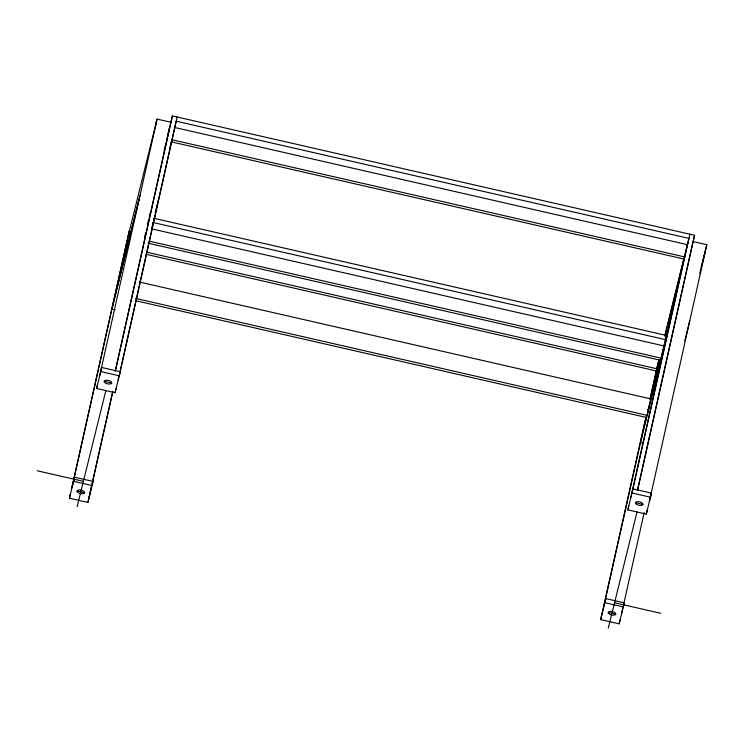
<?xml version="1.0" encoding="UTF-8"?>
<svg xmlns="http://www.w3.org/2000/svg" width="744" height="744" viewBox="0 0 744 744"><rect width="100%" height="100%" fill="white"/><g stroke="black" fill="none" stroke-linecap="round" stroke-linejoin="round"><path stroke-width="1.12" d="M69.452 498.21L74.549 477.22L93.028 481.442L87.931 502.433L69.452 498.21L70.373 494.1M74.549 477.22L73.628 481.321L92.107 485.553L93.028 481.442M96.627 388.48L101.723 367.49L120.203 371.712L115.097 392.702L96.627 388.48L97.538 384.369M155.561 125.392L156.5 121.198M99.631 375.934L157.096 119.087L170.86 122.23L172.422 115.943L177.128 117.022M101.723 367.49L100.803 371.6L119.282 375.822L177.137 116.994L694.589 235.271L637.664 489.971M166.591 140.783L167.586 136.329M168.079 134.097L169.325 128.535L168.218 133.018M115.199 371.265L170.86 122.23M115.487 370.633L172.422 115.943M87.931 502.433L92.135 483.6M92.647 481.34L112.632 391.911M112.883 391.381L88.852 498.322M115.097 392.702L116.018 388.591M118.11 380.156L176.198 121.188L688.944 238.387L664.987 336.325M600.678 619.603L605.774 598.613L624.253 602.835L619.157 623.825L600.678 619.603L645.876 417.403M649.931 399.286L656.506 369.861M657.008 367.592L657.77 364.197M657.157 367.61L658.905 359.817L658.375 361.854M603.691 607.058L646.201 416.882M650.247 398.775L658.905 360.031M605.774 598.613L604.863 602.724L623.332 606.946L624.253 602.835M648.777 407.368L647.847 411.553L649.14 406.317M664.494 343.923L660.812 360.366L148.075 243.167M153.831 218.29L666.577 335.488L661.351 358.217L149.739 241.27M627.852 509.882L632.949 488.892L651.428 493.114L646.331 514.104L627.852 509.882L628.773 505.771M630.856 497.327L687.791 242.637L686.684 247.11M689.883 234.193L632.028 493.002L650.507 497.224L651.428 493.114M637.366 490.594L692.785 242.693M619.157 623.825L620.077 619.724M621.631 613.428L644.155 512.69M646.331 514.104L647.243 509.993M649.335 501.558L706.8 244.711L693.036 241.558L694.589 235.271M157.096 119.087L128.387 235.141L130.498 235.625M112.856 304.928L140.03 195.179M139.1 199.373L111.916 309.123L115.097 309.848M164.089 150.855L166.033 143.015M77.125 506.645L105.862 390.591M147.591 223.795L148.707 219.322M149.256 217.081L150.362 212.598M144.578 237.169L145.685 232.686M169.362 149.693L171.901 139.723L684.647 256.922M155.18 212.84L158.509 199.401M151.506 229.282L153.171 222.558M153.729 220.326L154.836 215.844M664.783 335.563L683.913 258.308M659.165 359.845L656.413 370.949L145.936 254.271M644.127 426.154L646.341 417.198M647.726 411.599L660.486 360.096M662.141 353.381L671.293 316.433M667.619 332.875L640.454 442.596L643.281 443.238M608.285 628.057L637.022 512.002M701.276 267.012L706.8 244.711M699.788 273.448L702.28 263.367M702.838 261.125L705.331 251.054M684.778 340.808L689.772 320.655M174.645 127.475L687.382 244.674M171.371 141.872L684.117 259.07M152.901 222.475L665.648 339.683M151.339 228.771L664.085 345.969M146.466 252.114L658.831 369.229M139.258 281.985L650.87 398.923L647.196 415.366L135.585 298.418M136.18 300.827L646.666 417.514M635.423 502.693L642.928 504.413A3.85 1.767 12.6 0 0 637.673 501.642A3.85 1.767 12.6 0 0 636.938 504.609A3.85 1.767 12.6 0 0 642.928 504.413M104.197 381.291L111.702 383.011A3.85 1.767 12.6 0 0 106.439 380.24A3.85 1.767 12.6 0 0 105.704 383.207A3.85 1.767 12.6 0 0 111.702 383.011M37.2 470.766L83.393 481.331M614.553 602.733L660.746 613.298M77.032 491.021L84.537 492.733A3.85 1.767 12.6 0 0 79.273 489.961A3.85 1.767 12.6 0 0 78.539 492.937A3.85 1.767 12.6 0 0 84.537 492.733M608.257 612.424L615.762 614.135A3.85 1.767 12.6 0 0 610.499 611.363A3.85 1.767 12.6 0 0 609.764 614.33A3.85 1.767 12.6 0 0 615.762 614.135M128.796 233.132L71.87 487.832L129.317 230.947L128.796 233.132"/></g></svg>
